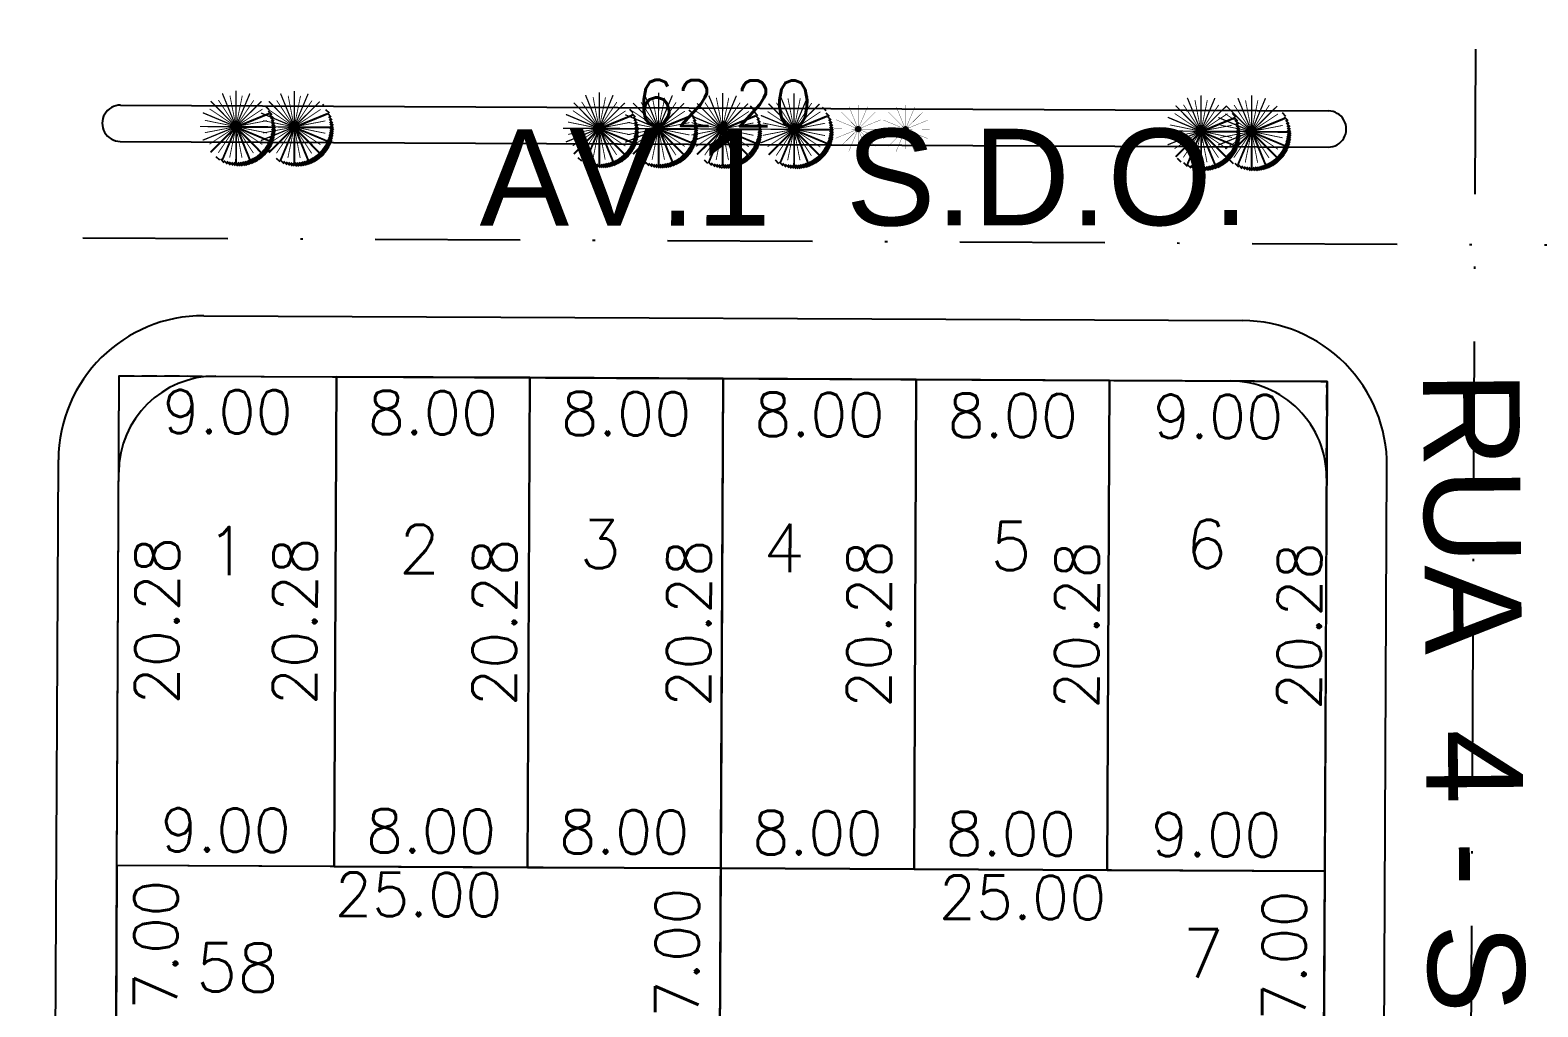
# Model space of a CAD drawing. Header units: millimetres. Extents: x -4430026 to 4783824, y 584 to 9593110.
# Drawn here: x 1752.4 to 1814.8, y 1687.7 to 1728.2 of the extents above; entities that cross this region are included whole.
import ezdxf
from ezdxf.enums import TextEntityAlignment as Align

# ---------------------------------------------------------------- set-up
doc = ezdxf.new("R2010")
doc.units = ezdxf.units.MM
for name, pattern in [('DASHDOT', [1, 0.5, -0.25, 0, -0.25]), ('HIDDEN', [0.375, 0.25, -0.125]), ('HIDDEN2', [0.1875, 0.125, -0.0625])]:
    doc.linetypes.add(name, pattern=pattern)
for name, color, linetype in [('boundary filipe', 6, 'Continuous'), ('BOUNDARY LOTES', 2, 'Continuous'), ('Calçada', 1, 'Continuous'), ('CANTOS', 9, 'HIDDEN'), ('Cota', 8, 'Continuous'), ('COTAS', 8, 'Continuous'), ('curvas', 4, 'Continuous'), ('Lotes', 2, 'Continuous'), ('Nomes de Ruas', 3, 'Continuous'), ('Numero de lotes', 5, 'Continuous'), ('PAI_pDYD', 72, 'Continuous'), ('Projeção', 8, 'HIDDEN2'), ('QUADRA', 4, 'Continuous'), ('TRANSPLANTADA RETIRADA', 12, 'Continuous')]:
    doc.layers.add(name, color=color, linetype=linetype)
doc.styles.add('arcad1', font='romans.shx')
doc.styles.add('ARIAL', font='arial.ttf', dxfattribs={"height": 0.25})
doc.styles.add('ROMANS', font='romans.shx')
doc.dimstyles.new('BOLA100', dxfattribs={"dimscale": 0, "dimtxt": 1.9, "dimasz": 0.18, "dimexe": 0.18, "dimexo": 0.063, "dimgap": 0, "dimtad": 1, "dimzin": 4, "dimdsep": 46, "dimtxsty": 'ROMANS', "dimcen": 0.09, "dimse1": 1, "dimse2": 1, "dimsd1": 1, "dimsd2": 1, "dimclrt": 256, "dimaunit": 1, "dimadec": 4, "dimazin": 0, "dimtfac": 1.2, "dimtix": 1, "dimtmove": 2, "dimatfit": 3, "dimfxl": 1, "dimtvp": 2, "dimtolj": 1, "dimtzin": 4, "dimarcsym": 0})
doc.dimstyles.get("Standard").update_dxf_attribs({"dimtxt": 0.18, "dimasz": 0.18, "dimexe": 0.18, "dimexo": 0.0625, "dimgap": 0.09, "dimtad": 0, "dimtih": 1, "dimtoh": 1, "dimdec": 4, "dimzin": 0, "dimdsep": 46, "dimtxsty": 'Standard', "dimcen": 0.09, "dimadec": 0, "dimazin": 0, "dimtfac": 1, "dimtdec": 4, "dimtofl": 0, "dimtmove": 0, "dimatfit": 3, "dimfxl": 1, "dimtolj": 1, "dimtzin": 0, "dimarcsym": 0})

# ---------------------------------------------------------------- blocks, each defined once
blk = doc.blocks.new('PALMEIRA_PROPOSTA')
at = {"linetype": 'Continuous'}
h = blk.add_hatch(dxfattribs=at)
h.set_pattern_fill('_USER', color=250, scale=0.1680349678048515, angle=315, style=0, pattern_type=0)
h.set_pattern_definition([(315, (-2.759752643576576, -4.606280417879745), (0.1188186652112737, 0.1188186652112736), [])])
h.paths.add_polyline_path([(4.606280417880498, -0.4062804178796711, 0.2167655817345071), (3.166033061457028, 2.759752643582601, -0.1811803007978053), (4.200000000000045, 0, -0.643701983375483), (-2.759752643576576, -3.166033061462272, 0.6932216010114453)])
blk.add_hatch(color=1, dxfattribs=at).paths.add_polyline_path([(-0.4, 0, 1), (0.4, 0, 1)])
at = {"color": 98, "linetype": 'Continuous', "const_width": 0.15}
for points in [[(-1.607270415933272, 3.880294036547411), (-0.1530733729459826, 0.3695518130044917)], [(0, 4.199999999999967), (0, 0.3999999999999986)], [(1.607270415933272, 3.880294036547468), (0.1530733729459826, 0.3695518130045699)], [(-2.969848480983501, 2.969848480983444), (-0.2828427124745758, 0.2828427124746327)], [(2.969848480983728, 2.969848480983558), (0.2828427124745758, 0.2828427124746327)], [(-4.200000000000045, -5.684341886080801e-14), (-0.4000000000000909, -5.684341886080801e-14)], [(-3.880294036547411, 1.607270415933158), (-0.3695518130045912, 0.1530733729458476)], [(3.880294036547639, 1.607270415933669), (0.3695518130043638, 0.1530733729463094)], [(4.200000000000045, -5.684341886080801e-14), (0.4000000000000909, -5.684341886080801e-14)], [(-3.880294036547184, -1.607270415933499), (-0.3695518130043638, -0.1530733729461531)], [(-2.969848480983501, -2.969848480983558), (-0.2828427124745758, -0.2828427124746327)], [(-1.607270415933272, -3.880294036547411), (-0.1530733729459826, -0.3695518130044917)], [(0, -4.199999999999967), (0, -0.3999999999999986)], [(1.607270415933726, -3.880294036547241), (0.1530733729464373, -0.3695518130043425)], [(2.969848480983501, -2.969848480983558), (0.2828427124745758, -0.2828427124746327)], [(3.880294036547639, -1.607270415933101), (0.3695518130045912, -0.1530733729458404)]]:
    blk.add_lwpolyline(points, dxfattribs=at)
at = {"color": 96, "linetype": 'Continuous', "const_width": 0.1}
for points in [[(-0.7218341914597204, 3.628905537491853), (-0.07803612880638866, 0.3923141121612517)], [(0.7218341914597204, 3.628905537491853), (0.07803612880638866, 0.3923141121612517)], [(-3.076437565519427, 2.055609862172389), (-0.3325878449209085, 0.2222280932077751)], [(-2.055609862172332, 3.07643756551937), (-0.222228093207832, 0.3325878449209654)], [(2.05560986217256, 3.07643756551937), (0.222228093207832, 0.3325878449209654)], [(3.076437565519427, 2.055609862172389), (0.3325878449209085, 0.2222280932078888)], [(-3.628905537491846, 0.7218341914596635), (-0.3923141121613298, 0.07803612880633182)], [(3.628905537491846, 0.7218341914596635), (0.3923141121613298, 0.07803612880633182)], [(-3.628905537491846, -0.7218341914597772), (-0.3923141121613298, -0.0780361288064455)], [(-3.076437565519427, -2.055609862172503), (-0.3325878449209085, -0.2222280932078888)], [(-2.055609862172332, -3.076437565519484), (-0.222228093207832, -0.3325878449209654)], [(-0.7218341914597204, -3.628905537491853), (-0.07803612880638866, -0.3923141121612517)], [(0.7218341914597204, -3.628905537491853), (0.07803612880638866, -0.3923141121612517)], [(2.055609862172332, -3.07643756551937), (0.222228093207832, -0.3325878449209654)], [(3.076437565519427, -2.055609862172389), (0.3325878449209085, -0.2222280932077751)], [(3.628905537491846, -0.7218341914597772), (0.3923141121613298, -0.0780361288064455)]]:
    blk.add_lwpolyline(points, dxfattribs=at)
at = {"color": 98, "linetype": 'Continuous', "true_color": 0x001a00, "const_width": 0.15}
for points in [[(4.202124618651624, -0.06979593471066892), (0.4021246186516692, -0.06979593471066892)], [(3.915288052638743, 1.522220272488596), (0.4045458290954684, 0.06802322950123596)], [(-2.920891963595523, -3.022992908696779), (-0.2338861950865976, -0.3359871401878536)], [(-1.542341798166262, -3.9104686694983), (-0.08814475517897336, -0.3997264459553804)], [(0.07054112755872666, -4.199999999999967), (0.07054112755872666, -0.3999999999999986)], [(1.682805993431657, -3.847883843890031), (0.228608950444368, -0.3371416203471327)], [(2.91985880070979, -3.019590013364777), (0.2328530322008646, -0.3325842448558518)], [(3.85491508766404, -1.667666406111209), (0.344172864120992, -0.2134693631239486)]]:
    blk.add_lwpolyline(points, dxfattribs=at)
at = {"color": 1, "linetype": 'Continuous'}
blk.add_circle((0, 0), 0.4, dxfattribs=at)
blk = doc.blocks.new('PALMEIRA RETIRADA')
at = {"layer": 'TRANSPLANTADA RETIRADA', "linetype": 'Continuous'}
blk.add_hatch(color=256, dxfattribs=at).paths.add_polyline_path([(-0.4, 0, 1), (0.4, 0, 1)])
at = {"layer": 'TRANSPLANTADA RETIRADA', "linetype": 'HIDDEN', "const_width": 0.05}
for points in [[(-2.969848480983501, 2.969848480983444), (-0.2828427124745758, 0.2828427124746327)], [(-1.607270415933272, 3.880294036547411), (-0.1530733729459826, 0.3695518130044917)], [(0, 4.199999999999967), (0, 0.3999999999999986)], [(1.607270415933272, 3.880294036547468), (0.1530733729459826, 0.3695518130045699)], [(2.969848480983728, 2.969848480983558), (0.2828427124745758, 0.2828427124746327)], [(-4.200000000000045, -5.684341886080801e-14), (-0.4000000000000909, -5.684341886080801e-14)], [(-3.880294036547411, 1.607270415933158), (-0.3695518130045912, 0.1530733729458476)], [(3.880294036547639, 1.607270415933669), (0.3695518130043638, 0.1530733729463094)], [(4.200000000000045, -5.684341886080801e-14), (0.4000000000000909, -5.684341886080801e-14)], [(-3.880294036547184, -1.607270415933499), (-0.3695518130043638, -0.1530733729461531)], [(-2.969848480983501, -2.969848480983558), (-0.2828427124745758, -0.2828427124746327)], [(-1.607270415933272, -3.880294036547411), (-0.1530733729459826, -0.3695518130044917)], [(0, -4.199999999999967), (0, -0.3999999999999986)], [(1.607270415933726, -3.880294036547241), (0.1530733729464373, -0.3695518130043425)], [(2.969848480983501, -2.969848480983558), (0.2828427124745758, -0.2828427124746327)], [(3.880294036547639, -1.607270415933101), (0.3695518130045912, -0.1530733729458404)]]:
    blk.add_lwpolyline(points, dxfattribs=at)
at = {"layer": 'TRANSPLANTADA RETIRADA', "linetype": 'Continuous'}
blk.add_circle((0, 0), 0.4, dxfattribs=at)
blk = doc.blocks.new('*D13686')
at = {"layer": 'DEFPOINTS', "color": 0, "linetype": 'ByBlock'}
for p in [(1750.060929729168, 1724.332923645058), (1812.260231825469, 1724.038273362053), (1812.260231825469, 1724.038273362053)]:
    blk.add_point(p, dxfattribs=at)
at = {"layer": 'COTAS', "linetype": 'ByBlock', "insert": (1781.165081062991, 1725.135587844248), "char_height": 1.9, "attachment_point": 5, "rotation": 359.7285806946949, "style": 'ROMANS'}
blk.add_mtext('\\A1;62.20', dxfattribs=at)
blk = doc.blocks.new('*D13687')
at = {"layer": 'DEFPOINTS', "color": 0, "linetype": 'ByBlock'}
for p in [(1812.260231825469, 1724.038273362053), (1874.459533923909, 1723.743623079039), (1874.459533923909, 1723.743623079039)]:
    blk.add_point(p, dxfattribs=at)
at = {"layer": 'COTAS', "linetype": 'ByBlock', "insert": (1843.364383160363, 1724.840937561262), "char_height": 1.9, "attachment_point": 5, "rotation": 359.72858069465207, "style": 'ROMANS'}
blk.add_mtext('\\A1;62.20', dxfattribs=at)
blk = doc.blocks.new('*D14065')
at = {"layer": 'DEFPOINTS', "color": 0, "linetype": 'ByBlock'}
for p in [(1812.260231825469, 1724.038273362053), (1811.215863001477, 1503.576892318894), (1814.815822620473, 1503.559838603745)]:
    blk.add_point(p, dxfattribs=at)
at = {"layer": 'COTAS', "linetype": 'ByBlock', "insert": (1809.61592508496, 1613.817635750049), "char_height": 1.9, "attachment_point": 5, "rotation": 89.72858067937132, "style": 'ROMANS'}
blk.add_mtext('\\A1;220.46', dxfattribs=at)
blk = doc.blocks.new('*D14073')
at = {"layer": 'DEFPOINTS', "color": 0, "linetype": 'ByBlock'}
for p in [(1813.303517609956, 1944.271029824124), (1812.260231825469, 1724.038273362053), (1815.860191447633, 1724.021219646889)]:
    blk.add_point(p, dxfattribs=at)
at = {"layer": 'COTAS', "linetype": 'ByBlock', "insert": (1810.547854612001, 1834.165234584372), "char_height": 1.9, "attachment_point": 5, "rotation": 89.72858067937142, "style": 'ROMANS'}
blk.add_mtext('\\A1;220.24', dxfattribs=at)
blk = doc.blocks.new('*D11389')
at = {"layer": 'DEFPOINTS', "color": 0}
for p in [(1794.185553679894, 1713.673779413293), (1794.089499790957, 1693.397252177193), (1799.307497496401, 1693.372533497992)]:
    blk.add_point(p, dxfattribs=at)
at = {"layer": 'Cota', "color": 41, "insert": (1795.755564834041, 1703.527850831218), "char_height": 1.8, "attachment_point": 5, "rotation": 89.72858067802235, "style": 'ROMANS'}
blk.add_mtext('\\A1;20.28', dxfattribs=at)
blk = doc.blocks.new('*D11390')
at = {"layer": 'DEFPOINTS', "color": 0}
for p in [(1806.110797122328, 1713.617287197161), (1806.014743233844, 1693.340759959267), (1808.514715183989, 1693.328917101557)]:
    blk.add_point(p, dxfattribs=at)
at = {"layer": 'Cota', "color": 41, "insert": (1804.962782521402, 1703.484234435599), "char_height": 1.8, "attachment_point": 5, "rotation": 89.7285806793223, "style": 'ROMANS'}
blk.add_mtext('\\A1;20.28', dxfattribs=at)
blk = doc.blocks.new('*D11391')
at = {"layer": 'DEFPOINTS', "color": 0}
for p in [(1756.111358139749, 1713.854144341558), (1756.0153042512, 1693.577617113624), (1761.230003060149, 1693.552914062032)]:
    blk.add_point(p, dxfattribs=at)
at = {"layer": 'Cota', "color": 41, "insert": (1757.678070397594, 1703.708231391114), "char_height": 1.8, "attachment_point": 5, "rotation": 89.72858067900908, "style": 'ROMANS'}
blk.add_mtext('\\A1;20.28', dxfattribs=at)
blk = doc.blocks.new('*D11392')
at = {"layer": 'DEFPOINTS', "color": 0}
for p in [(1765.111257155654, 1713.81151005557), (1765.01520326675, 1693.534982825846), (1766.93440274408, 1693.525891201265)]:
    blk.add_point(p, dxfattribs=at)
at = {"layer": 'Cota', "color": 41, "insert": (1763.382470081704, 1703.681208531303), "char_height": 1.8, "attachment_point": 5, "rotation": 89.72858067802693, "style": 'ROMANS'}
blk.add_mtext('\\A1;20.28', dxfattribs=at)
blk = doc.blocks.new('*D11393')
at = {"layer": 'DEFPOINTS', "color": 0}
for p in [(1773.11116739306, 1713.773612912466), (1773.015113504149, 1693.497085681148), (1775.198475142628, 1693.486742668566)]:
    blk.add_point(p, dxfattribs=at)
at = {"layer": 'Cota', "color": 41, "insert": (1771.646542480254, 1703.642059999401), "char_height": 1.8, "attachment_point": 5, "rotation": 89.72858067803156, "style": 'ROMANS'}
blk.add_mtext('\\A1;20.28', dxfattribs=at)
blk = doc.blocks.new('*D11394')
at = {"layer": 'DEFPOINTS', "color": 0}
for p in [(1781.111077630436, 1713.735715769362), (1781.015023741865, 1693.45918853645), (1783.243150366869, 1693.448633463379)]:
    blk.add_point(p, dxfattribs=at)
at = {"layer": 'Cota', "color": 41, "insert": (1779.691217704326, 1703.603950794949), "char_height": 1.8, "attachment_point": 5, "rotation": 89.72858067900889, "style": 'ROMANS'}
blk.add_mtext('\\A1;20.28', dxfattribs=at)
blk = doc.blocks.new('*D11395')
at = {"layer": 'DEFPOINTS', "color": 0}
for p in [(1789.110987867813, 1713.697818626259), (1789.014933979233, 1693.421291391751), (1790.702742075651, 1693.413295913582)]:
    blk.add_point(p, dxfattribs=at)
at = {"layer": 'Cota', "color": 41, "insert": (1787.150809413111, 1703.568613245951), "char_height": 1.8, "attachment_point": 5, "rotation": 89.72858067900843, "style": 'ROMANS'}
blk.add_mtext('\\A1;20.28', dxfattribs=at)
blk = doc.blocks.new('*D11396')
at = {"layer": 'DEFPOINTS', "color": 0}
for p in [(1756.111358139749, 1713.854144341558), (1765.111257155655, 1713.81151005557), (1765.087218772469, 1708.737119429207)]:
    blk.add_point(p, dxfattribs=at)
at = {"layer": 'Cota', "color": 41, "insert": (1760.604322978913, 1712.358396179034), "char_height": 1.8, "attachment_point": 5, "rotation": 359.72858069042024, "style": 'ROMANS'}
blk.add_mtext('\\A1;9.00', dxfattribs=at)
blk = doc.blocks.new('*D11397')
at = {"layer": 'DEFPOINTS', "color": 0}
for p in [(1765.111257155655, 1713.81151005557), (1773.11116739306, 1713.773612912466), (1773.087129009871, 1708.699222286103)]:
    blk.add_point(p, dxfattribs=at)
at = {"layer": 'Cota', "color": 41, "insert": (1769.104227605568, 1712.318130464491), "char_height": 1.8, "attachment_point": 5, "rotation": 359.728580690379, "style": 'ROMANS'}
blk.add_mtext('\\A1;8.00', dxfattribs=at)
blk = doc.blocks.new('*D11398')
at = {"layer": 'DEFPOINTS', "color": 0}
for p in [(1773.11116739306, 1713.773612912466), (1781.111077630427, 1713.735715767802), (1781.087039247245, 1708.661325142999)]:
    blk.add_point(p, dxfattribs=at)
at = {"layer": 'Cota', "color": 41, "insert": (1777.104137842958, 1712.280233321387), "char_height": 1.8, "attachment_point": 5, "rotation": 359.728580690379, "style": 'ROMANS'}
blk.add_mtext('\\A1;8.00', dxfattribs=at)
blk = doc.blocks.new('*D11399')
at = {"layer": 'DEFPOINTS', "color": 0}
for p in [(1781.111077630427, 1713.735715767802), (1789.110987867813, 1713.697818626258), (1789.086949484623, 1708.623427999893)]:
    blk.add_point(p, dxfattribs=at)
at = {"layer": 'Cota', "color": 41, "insert": (1785.104048080334, 1712.242336178281), "char_height": 1.8, "attachment_point": 5, "rotation": 359.728580690379, "style": 'ROMANS'}
blk.add_mtext('\\A1;8.00', dxfattribs=at)
blk = doc.blocks.new('*D11400')
at = {"layer": 'DEFPOINTS', "color": 0}
for p in [(1789.110987867813, 1713.697818626258), (1797.110898105272, 1713.65992148142), (1797.08685972209, 1708.585530856789)]:
    blk.add_point(p, dxfattribs=at)
at = {"layer": 'Cota', "color": 41, "insert": (1793.103958317757, 1712.204439035177), "char_height": 1.8, "attachment_point": 5, "rotation": 359.728580690379, "style": 'ROMANS'}
blk.add_mtext('\\A1;8.00', dxfattribs=at)
blk = doc.blocks.new('*D11401')
at = {"layer": 'DEFPOINTS', "color": 0}
for p in [(1797.110898105272, 1713.65992148142), (1806.110797122312, 1713.617287193672), (1806.086758739139, 1708.542896570796)]:
    blk.add_point(p, dxfattribs=at)
at = {"layer": 'Cota', "color": 41, "insert": (1801.603862945014, 1712.164173320628), "char_height": 1.8, "attachment_point": 5, "rotation": 359.728580690379, "style": 'ROMANS'}
blk.add_mtext('\\A1;9.00', dxfattribs=at)
blk = doc.blocks.new('*D11402')
at = {"layer": 'DEFPOINTS', "color": 0}
for p in [(1756.0153042512, 1693.577617113624), (1765.015203266749, 1693.534982825692), (1765.005182584284, 1691.419663569158)]:
    blk.add_point(p, dxfattribs=at)
at = {"layer": 'Cota', "color": 41, "insert": (1760.522286791686, 1695.040940319953), "char_height": 1.8, "attachment_point": 5, "rotation": 359.72858067803054, "style": 'ROMANS'}
blk.add_mtext('\\A1;9.00', dxfattribs=at)
blk = doc.blocks.new('*D11403')
at = {"layer": 'DEFPOINTS', "color": 0}
for p in [(1765.015203266749, 1693.534982825692), (1773.01511350415, 1693.497085681149), (1773.005092821685, 1691.381766424324)]:
    blk.add_point(p, dxfattribs=at)
at = {"layer": 'Cota', "color": 41, "insert": (1769.022191418158, 1695.000674603567), "char_height": 1.8, "attachment_point": 5, "rotation": 359.72858067808085, "style": 'ROMANS'}
blk.add_mtext('\\A1;8.00', dxfattribs=at)
blk = doc.blocks.new('*D11404')
at = {"layer": 'DEFPOINTS', "color": 0}
for p in [(1773.01511350415, 1693.497085681149), (1781.015023741865, 1693.45918853645), (1781.0050030594, 1691.343869279487)]:
    blk.add_point(p, dxfattribs=at)
at = {"layer": 'Cota', "color": 41, "insert": (1777.022101655715, 1694.962777458731), "char_height": 1.8, "attachment_point": 5, "rotation": 359.72858067808085, "style": 'ROMANS'}
blk.add_mtext('\\A1;8.00', dxfattribs=at)
blk = doc.blocks.new('*D11405')
at = {"layer": 'DEFPOINTS', "color": 0}
for p in [(1781.015023741865, 1693.45918853645), (1789.014933979585, 1693.421291391889), (1789.004913297118, 1691.305972134651)]:
    blk.add_point(p, dxfattribs=at)
at = {"layer": 'Cota', "color": 41, "insert": (1785.022011893432, 1694.924880313894), "char_height": 1.8, "attachment_point": 5, "rotation": 359.72858067808085, "style": 'ROMANS'}
blk.add_mtext('\\A1;8.00', dxfattribs=at)
blk = doc.blocks.new('*D11406')
at = {"layer": 'DEFPOINTS', "color": 0}
for p in [(1789.014933979585, 1693.421291391889), (1797.014844216344, 1693.383394247054), (1797.004823533877, 1691.268074989818)]:
    blk.add_point(p, dxfattribs=at)
at = {"layer": 'Cota', "color": 41, "insert": (1793.021922130671, 1694.88698316906), "char_height": 1.8, "attachment_point": 5, "rotation": 359.72858067808085, "style": 'ROMANS'}
blk.add_mtext('\\A1;8.00', dxfattribs=at)
blk = doc.blocks.new('*D11407')
at = {"layer": 'DEFPOINTS', "color": 0}
for p in [(1797.014844216344, 1693.383394247054), (1806.014743233844, 1693.340759959267), (1806.004722551377, 1691.225440701877)]:
    blk.add_point(p, dxfattribs=at)
at = {"layer": 'Cota', "color": 41, "insert": (1801.5218267578, 1694.846717452672), "char_height": 1.8, "attachment_point": 5, "rotation": 359.72858067808085, "style": 'ROMANS'}
blk.add_mtext('\\A1;9.00', dxfattribs=at)
blk = doc.blocks.new('*D11408')
at = {"layer": 'DEFPOINTS', "color": 0}
for p in [(1756.0153042512, 1693.577617113624), (1781.015023741865, 1693.45918853645), (1780.99254185793, 1688.713367845142)]:
    blk.add_point(p, dxfattribs=at)
at = {"layer": 'Cota', "color": 41, "insert": (1768.509735827711, 1692.372541740558), "char_height": 1.8, "attachment_point": 5, "rotation": 359.72858067901564, "style": 'ROMANS'}
blk.add_mtext('\\A1;25.00', dxfattribs=at)
blk = doc.blocks.new('*D11409')
at = {"layer": 'DEFPOINTS', "color": 0}
for p in [(1781.015023741865, 1693.45918853645), (1806.014743233814, 1693.340759959267), (1805.99226134988, 1688.594939267961)]:
    blk.add_point(p, dxfattribs=at)
at = {"layer": 'Cota', "color": 41, "insert": (1793.509455319018, 1692.25411316338), "char_height": 1.8, "attachment_point": 5, "rotation": 359.7285806790188, "style": 'ROMANS'}
blk.add_mtext('\\A1;25.00', dxfattribs=at)
blk = doc.blocks.new('*D11468')
at = {"layer": 'DEFPOINTS', "color": 0}
for p in [(1780.886452345211, 1693.459797604386), (1780.853292343601, 1686.459876146663), (1807.918770506413, 1686.331661665273)]:
    blk.add_point(p, dxfattribs=at)
at = {"layer": 'Cota', "color": 41, "insert": (1804.33539090039, 1689.848676109248), "char_height": 1.8, "attachment_point": 5, "rotation": 89.72858067901326, "style": 'ROMANS'}
blk.add_mtext('\\A1;7.00', dxfattribs=at)
blk = doc.blocks.new('*D11469')
at = {"layer": 'DEFPOINTS', "color": 0}
for p in [(1758.135424203012, 1693.790443204227), (1758.102264201238, 1686.790521746505), (1761.210239137382, 1686.77579865925)]:
    blk.add_point(p, dxfattribs=at)
at = {"layer": 'Cota', "color": 41, "insert": (1757.62685953144, 1690.29281310331), "char_height": 1.8, "attachment_point": 5, "rotation": 89.72858067767697, "style": 'ROMANS'}
blk.add_mtext('\\A1;7.00', dxfattribs=at)
blk = doc.blocks.new('*D11470')
at = {"layer": 'DEFPOINTS', "color": 0}
for p in [(1755.758161456579, 1693.578835249504), (1755.725001454969, 1686.578913791781), (1782.79047961778, 1686.450699310393)]:
    blk.add_point(p, dxfattribs=at)
at = {"layer": 'Cota', "color": 41, "insert": (1779.207100011756, 1689.967713754368), "char_height": 1.8, "attachment_point": 5, "rotation": 89.72858067901697, "style": 'ROMANS'}
blk.add_mtext('\\A1;7.00', dxfattribs=at)
blk = doc.blocks.new('*D8587')
at = {"layer": 'DEFPOINTS', "color": 0, "linetype": 'ByBlock'}
for p in [(1750.060929729168, 1724.332923645058), (1812.260231825469, 1724.038273362053), (1812.260231825469, 1724.038273362053)]:
    blk.add_point(p, dxfattribs=at)
at = {"layer": 'COTAS', "linetype": 'ByBlock', "insert": (1781.165081062991, 1725.135587844248), "char_height": 1.9, "attachment_point": 5, "rotation": 359.7285806946949, "style": 'ROMANS'}
blk.add_mtext('\\A1;62.20', dxfattribs=at)
blk = doc.blocks.new('*D8588')
at = {"layer": 'DEFPOINTS', "color": 0, "linetype": 'ByBlock'}
for p in [(1812.260231825469, 1724.038273362053), (1874.459533923909, 1723.743623079039), (1874.459533923909, 1723.743623079039)]:
    blk.add_point(p, dxfattribs=at)
at = {"layer": 'COTAS', "linetype": 'ByBlock', "insert": (1843.364383160363, 1724.840937561262), "char_height": 1.9, "attachment_point": 5, "rotation": 359.72858069465207, "style": 'ROMANS'}
blk.add_mtext('\\A1;62.20', dxfattribs=at)
blk = doc.blocks.new('*D8598')
at = {"layer": 'DEFPOINTS', "color": 0, "linetype": 'ByBlock'}
for p in [(1812.260231825469, 1724.038273362053), (1811.215863001477, 1503.576892318894), (1814.815822620473, 1503.559838603745)]:
    blk.add_point(p, dxfattribs=at)
at = {"layer": 'COTAS', "linetype": 'ByBlock', "insert": (1809.61592508496, 1613.817635750049), "char_height": 1.9, "attachment_point": 5, "rotation": 89.72858067937132, "style": 'ROMANS'}
blk.add_mtext('\\A1;220.46', dxfattribs=at)
blk = doc.blocks.new('*D8603')
at = {"layer": 'DEFPOINTS', "color": 0, "linetype": 'ByBlock'}
for p in [(1813.303517609956, 1944.271029824124), (1812.260231825469, 1724.038273362053), (1815.860191447633, 1724.021219646889)]:
    blk.add_point(p, dxfattribs=at)
at = {"layer": 'COTAS', "linetype": 'ByBlock', "insert": (1810.547854612001, 1834.165234584372), "char_height": 1.9, "attachment_point": 5, "rotation": 89.72858067937142, "style": 'ROMANS'}
blk.add_mtext('\\A1;220.24', dxfattribs=at)
blk = doc.blocks.new('*D8742')
at = {"layer": 'DEFPOINTS', "color": 0}
for p in [(1756.111358139749, 1713.854144341558), (1765.111257155655, 1713.81151005557), (1765.087218772469, 1708.737119429207)]:
    blk.add_point(p, dxfattribs=at)
at = {"layer": 'Cota', "color": 41, "insert": (1760.604322978913, 1712.358396179034), "char_height": 1.8, "attachment_point": 5, "rotation": 359.72858069042024, "style": 'ROMANS'}
blk.add_mtext('\\A1;9.00', dxfattribs=at)
blk = doc.blocks.new('*D8743')
at = {"layer": 'DEFPOINTS', "color": 0}
for p in [(1765.111257155655, 1713.81151005557), (1773.11116739306, 1713.773612912466), (1773.087129009871, 1708.699222286103)]:
    blk.add_point(p, dxfattribs=at)
at = {"layer": 'Cota', "color": 41, "insert": (1769.104227605568, 1712.318130464491), "char_height": 1.8, "attachment_point": 5, "rotation": 359.728580690379, "style": 'ROMANS'}
blk.add_mtext('\\A1;8.00', dxfattribs=at)
blk = doc.blocks.new('*D8744')
at = {"layer": 'DEFPOINTS', "color": 0}
for p in [(1773.11116739306, 1713.773612912466), (1781.111077630427, 1713.735715767802), (1781.087039247245, 1708.661325142999)]:
    blk.add_point(p, dxfattribs=at)
at = {"layer": 'Cota', "color": 41, "insert": (1777.104137842958, 1712.280233321387), "char_height": 1.8, "attachment_point": 5, "rotation": 359.728580690379, "style": 'ROMANS'}
blk.add_mtext('\\A1;8.00', dxfattribs=at)
blk = doc.blocks.new('*D8745')
at = {"layer": 'DEFPOINTS', "color": 0}
for p in [(1781.111077630427, 1713.735715767802), (1789.110987867813, 1713.697818626258), (1789.086949484623, 1708.623427999893)]:
    blk.add_point(p, dxfattribs=at)
at = {"layer": 'Cota', "color": 41, "insert": (1785.104048080334, 1712.242336178281), "char_height": 1.8, "attachment_point": 5, "rotation": 359.728580690379, "style": 'ROMANS'}
blk.add_mtext('\\A1;8.00', dxfattribs=at)
blk = doc.blocks.new('*D8746')
at = {"layer": 'DEFPOINTS', "color": 0}
for p in [(1789.110987867813, 1713.697818626258), (1797.110898105272, 1713.65992148142), (1797.08685972209, 1708.585530856789)]:
    blk.add_point(p, dxfattribs=at)
at = {"layer": 'Cota', "color": 41, "insert": (1793.103958317757, 1712.204439035177), "char_height": 1.8, "attachment_point": 5, "rotation": 359.728580690379, "style": 'ROMANS'}
blk.add_mtext('\\A1;8.00', dxfattribs=at)
blk = doc.blocks.new('*D8747')
at = {"layer": 'DEFPOINTS', "color": 0}
for p in [(1797.110898105272, 1713.65992148142), (1806.110797122312, 1713.617287193672), (1806.086758739139, 1708.542896570796)]:
    blk.add_point(p, dxfattribs=at)
at = {"layer": 'Cota', "color": 41, "insert": (1801.603862945014, 1712.164173320628), "char_height": 1.8, "attachment_point": 5, "rotation": 359.728580690379, "style": 'ROMANS'}
blk.add_mtext('\\A1;9.00', dxfattribs=at)

msp = doc.modelspace()

# ---------------------------------------------------------------- linework, layer by layer
at = {"layer": 'boundary filipe', "elevation": 2.439200347918005}
msp.add_lwpolyline([(1755.142584094365, 1509.350468476533), (1756.111358139751, 1713.854144341558), (1806.110797122328, 1713.617287197159), (1805.14452445879, 1509.641640978669), (1755.142584082119, 1509.350468476591)], dxfattribs=at)
at = {"layer": 'BOUNDARY LOTES', "elevation": 2.439200347918005}
for points in [[(1756.111358139751, 1713.854144341558), (1765.111257152021, 1713.811510055253), (1765.01520326675, 1693.534982825846), (1756.01530425448, 1693.577617112152)], [(1773.111167393062, 1713.773612912465), (1765.111257155651, 1713.811510055571), (1765.015203266752, 1693.534982825846), (1773.015113504152, 1693.497085681147)], [(1781.111077630433, 1713.735715769362), (1773.11116739306, 1713.773612912468), (1773.015113504146, 1693.497085681147), (1781.015023741948, 1693.459188536448)], [(1789.110987867813, 1713.697818626257), (1781.111077630437, 1713.73571576936), (1781.015023741945, 1693.459188536449), (1789.014933979582, 1693.421291391749)], [(1797.110898105282, 1713.65992148315), (1789.110987867813, 1713.697818626255), (1789.014933979581, 1693.421291391749), (1797.014844216344, 1693.383394247054)], [(1806.110797122328, 1713.617287197159), (1797.110898101648, 1713.659921483504), (1797.014844216344, 1693.383394247054), (1806.014743237025, 1693.340759960709)], [(1781.015023741946, 1693.459188536448), (1773.015113504146, 1693.497085681147), (1765.015203266752, 1693.534982825846), (1756.015304251097, 1693.577617112167), (1755.982144249461, 1686.577695655901), (1780.981863740359, 1686.459267078726)], [(1806.014743233822, 1693.340759960724), (1797.014844216344, 1693.383394247054), (1789.014933979581, 1693.421291391749), (1781.015023741946, 1693.459188536451), (1780.981863740363, 1686.459267078726), (1805.981583232234, 1686.340838501546)]]:
    msp.add_lwpolyline(points, close=True, dxfattribs=at)
at = {"layer": 'Calçada'}
for p, q in [((1756.164412790185, 1725.053733483798, 2.439200347918005), (1806.163851774735, 1724.816876341254, 2.439200347918005)), ((1756.164412790185, 1725.053733483798, 2.439200347918005), (1806.163851774735, 1724.816876341254, 2.439200347918005)), ((1756.164412790185, 1725.053733483798, 2.439200347918005), (1806.163851774735, 1724.816876341254, 2.439200347918005)), ((1756.164412790185, 1725.053733483798, 2.439200347918005), (1806.163851774735, 1724.816876341254, 2.439200347918005)), ((1756.157308426857, 1723.554035504408, 2.439200347918005), (1806.15674741134, 1723.317178360002, 2.439200347918005)), ((1756.157308426857, 1723.554035504408, 2.439200347918005), (1806.15674741134, 1723.317178360002, 2.439200347918005)), ((1756.157308426857, 1723.554035504408, 2.439200347918005), (1806.15674741134, 1723.317178360002, 2.439200347918005)), ((1756.157308426857, 1723.554035504408, 2.439200347918005), (1806.15674741134, 1723.317178360002, 2.439200347918005)), ((1759.623161726744, 1716.337536290634, 2.439200347918005), (1802.622679250928, 1716.133839146456, 2.439200347918005)), ((1759.623161726744, 1716.337536290634, 2.439200347918005), (1802.622679250928, 1716.133839146456, 2.439200347918005)), ((1752.659368168434, 1512.899429306709, 2.439200347918005), (1753.594806191368, 1710.366026471143, 2.439200347918005)), ((1807.660902238337, 1513.092991941396, 2.439200347918005), (1808.594189071648, 1710.105483609925, 2.439200347918005))]:
    msp.add_line(p, q, dxfattribs=at)
for centre, start, end in [((1759.594738869416, 1710.33760361258, 2.439200347918005), 89.72858069037248, 179.7285806786019), ((1759.594738869416, 1710.33760361258, 2.439200347918005), 89.72858069037248, 179.7285806786019), ((1802.5942563936, 1710.133906468403, 2.439200347918005), 359.7285806794357, 89.72858069037248), ((1802.5942563936, 1710.133906468403, 2.439200347918005), 359.7285806794357, 89.72858069037248)]:
    msp.add_arc(centre, 5.999999999999999, start, end, dxfattribs=at)
for centre, major_axis, ratio, start_param, end_param in [((1756.160860608339, 1724.303884497829, 2.439200347918062), (-0.7499915858750618, 0.003552857248399123), 0.9998098693193331, 4.712388980161548, 7.853981634680238), ((1756.160860608339, 1724.303884497829, 2.439200347918062), (-0.7499915858750618, 0.003552857248399123), 0.9998098693193331, 4.712388980161548, 7.853981634680238), ((1756.160860608339, 1724.303884497829, 2.439200347918062), (-0.7499915858750618, 0.003552857248399123), 0.9998098693193331, 4.712388980161548, 7.853981634680238), ((1756.160860608339, 1724.303884497829, 2.439200347918062), (-0.7499915858750618, 0.003552857248399123), 0.9998098693193331, 4.712388980161548, 7.853981634680238), ((1806.160299593995, 1724.06702735528, 2.439200347918062), (-0.749991585735001, 0.003552857247735628), 0.9998098693193332, 1.57079632656933, 4.71238898109287), ((1806.160299593995, 1724.06702735528, 2.439200347918062), (-0.749991585735001, 0.003552857247735628), 0.9998098693193332, 1.57079632656933, 4.71238898109287)]:
    msp.add_ellipse(centre, major_axis=major_axis, ratio=ratio, start_param=start_param, end_param=end_param, dxfattribs=at)
at = {"layer": 'CANTOS', "ltscale": 2.5}
for p, q in [((1756.092409567382, 1709.854189223678, 2.439200347918005), (1756.111358139749, 1713.854144341558, 2.439200347918005)), ((1756.092409567382, 1709.854189223678, 2.439200347918005), (1756.111358139749, 1713.854144341558, 2.439200347918005)), ((1756.111358139749, 1713.854144341558, 2.439200347918005), (1760.111313257636, 1713.835195770008, 2.439200347918005)), ((1756.111358139749, 1713.854144341558, 2.439200347918005), (1760.111313257636, 1713.835195770008, 2.439200347918005)), ((1802.110842002847, 1713.63623576872, 2.439200347918005), (1806.110797122328, 1713.617287197161, 2.439200347918005)), ((1802.110842002847, 1713.63623576872, 2.439200347918005), (1806.110797122328, 1713.617287197161, 2.439200347918005)), ((1806.091848549992, 1709.617332077682, 2.439200347918005), (1806.110797122328, 1713.617287197161, 2.439200347918005)), ((1806.091848549992, 1709.617332077682, 2.439200347918005), (1806.110797122328, 1713.617287197161, 2.439200347918005))]:
    msp.add_line(p, q, dxfattribs=at)
at = {"layer": 'curvas'}
for centre, start, end in [((1760.092364686083, 1709.835240651307, 2.439200347918005), 89.72858069037248, 179.7285806787062), ((1760.092364686083, 1709.835240651307, 2.439200347918005), 89.72858069037248, 179.7285806787062), ((1802.091893431293, 1709.636280650014, 2.439200347918005), 359.7285806792272, 89.72858069037248), ((1802.091893431293, 1709.636280650014, 2.439200347918005), 359.7285806792272, 89.72858069037248)]:
    msp.add_arc(centre, 4, start, end, dxfattribs=at)
at = {"layer": 'Lotes'}
for p, q in [((1765.01520326675, 1693.534982825846, 2.439200347918005), (1765.111257155655, 1713.811510055571, 2.439200347918005)), ((1773.01511350415, 1693.497085681149, 2.439200347918005), (1773.11116739306, 1713.773612912466, 2.439200347918005)), ((1780.143554276877, 1509.496054727666, 2.439200347918005), (1781.111077630437, 1713.735715769362, 2.439200347918005)), ((1789.014933979582, 1693.42129139175, 2.439200347918005), (1789.110987867798, 1713.697818623072, 2.439200347918005)), ((1797.014844216344, 1693.383394247054, 2.439200347918005), (1797.11089810528, 1713.659921483154, 2.439200347918005)), ((1806.014743233816, 1693.340759959267, 2.439200347918005), (1756.015304251037, 1693.577617113625, 2.439200347918005))]:
    msp.add_line(p, q, dxfattribs=at)
at = {"layer": 'Projeção', "linetype": 'DASHDOT', "ltscale": 12}
for p, q in [((1811.215863001485, 1503.576892318891, 2.439200347918005), (1813.303517609963, 1944.271029824121, 2.439200347918005)), ((1706.212419897982, 1719.790589337919, 2.439200347918005), (2248.241023587471, 1717.222893602625, 2.439200347918005))]:
    msp.add_line(p, q, dxfattribs=at)
at = {"layer": 'QUADRA', "elevation": 2.439200347918005}
msp.add_lwpolyline([(1755.142584094365, 1509.350468476533), (1756.111358139751, 1713.854144341558), (1806.110797122328, 1713.617287197159), (1805.14452445879, 1509.641640978669), (1755.142584082119, 1509.350468476591)], dxfattribs=at)

# ---------------------------------------------------------------- block references
at = {"layer": 'PAI_pDYD', "color": 2, "xscale": 0.3550421296895795, "yscale": 0.3550421296895365, "zscale": 0.3550421296895365, "rotation": 359.7285806882999}
for p in [(1760.947111164647, 1724.163269648549, 2.439200347918005), (1760.947111164647, 1724.163269648549, 2.439200347918005), (1763.357662343207, 1724.151850395229, 2.439200347918005), (1763.357662343207, 1724.151850395229, 2.439200347918005), (1775.980982217224, 1724.092051255239, 2.439200347918005), (1775.980982217224, 1724.092051255239, 2.439200347918005), (1778.435534370705, 1724.080423560679, 2.439200347918005), (1778.435534370705, 1724.080423560679, 2.439200347918005), (1781.084874322248, 1724.067873118147, 2.439200347918005), (1781.084874322248, 1724.067873118147, 2.439200347918005), (1784.045879661523, 1724.053846255597, 2.439200347918005), (1784.045879661523, 1724.053846255597, 2.439200347918005), (1800.893913706077, 1723.974033816679, 2.439200347918005), (1800.893913706077, 1723.974033816679, 2.439200347918005), (1802.987489083759, 1723.964116139845, 2.439200347918005), (1802.987489083759, 1723.964116139845, 2.439200347918005)]:
    msp.add_blockref('PALMEIRA_PROPOSTA', p, dxfattribs=at)
at = {"layer": 'TRANSPLANTADA RETIRADA', "xscale": 0.2380952380953897, "yscale": 0.2380952380954113, "zscale": 0.2380952380954113, "rotation": 359.7285806882895}
for p in [(1786.704307560277, 1724.064097619545, 2.439200347918005), (1786.704307560277, 1724.064097619545, 2.439200347918005), (1788.660607602565, 1724.054830242877, 2.439200347918005), (1788.660607602565, 1724.054830242877, 2.439200347918005)]:
    msp.add_blockref('PALMEIRA RETIRADA', p, dxfattribs=at)

# ---------------------------------------------------------------- texts
at = {"layer": 'Nomes de Ruas', "extrusion": (-0.08443528886899887, 0.0194357483391651, 0.9962393957679576), "style": 'ARIAL'}
msp.add_text('AV.1  S.D.O.', height=4, rotation=102.9674616638369, dxfattribs=at).set_placement((-2073.498770666623, 1335.224051545032, -113.6765478646835))
at = {"layer": 'Nomes de Ruas', "extrusion": (-0.08443528886899888, 0.0194357483391651, 0.9962393957679578), "style": 'ARIAL'}
msp.add_text('AV.1  S.D.O.', height=4, rotation=102.9674616638369, dxfattribs=at).set_placement((-2073.498770666623, 1335.224051545037, -113.676547864684))
at = {"layer": 'Nomes de Ruas', "style": 'ARIAL', "oblique": 0.0944121586200479, "width": 0.9966188358766263}
msp.add_text('RUA  4 - S.D.O.', height=3.999238472688459, rotation=270.5032382718124, dxfattribs=at).set_placement((1810.077036582172, 1714.048513049315, 2.439200347918005))
msp.add_text('RUA  4 - S.D.O.', height=3.999238472688459, rotation=270.5032382718124, dxfattribs=at).set_placement((1810.077036582172, 1714.048513049315, 2.439200347918005))
at = {"layer": 'Numero de lotes', "style": 'arcad1'}
for s, rotation, p in [('1', 359.7285806882908, (1760.582199768012, 1706.591582252504, 2.439200347918005)), ('1', 359.7285806882908, (1760.582199768012, 1706.591582252504, 2.439200347918005)), ('2', 359.7285806882908, (1768.545134666434, 1706.674359378359, 2.439200347918005)), ('2', 359.7285806882908, (1768.545134666434, 1706.674359378359, 2.439200347918005)), ('3', 359.7285806882908, (1776.026046780185, 1706.879933438438, 2.439200347918005)), ('3', 359.7285806882908, (1776.026046780185, 1706.879933438438, 2.439200347918005)), ('4', 359.7285806882908, (1783.625894729303, 1706.723417970759, 2.439200347918005)), ('4', 359.7285806882908, (1783.625894729303, 1706.723417970759, 2.439200347918005)), ('5', 359.7285806882908, (1793.036518248776, 1706.799351499709, 2.439200347918005)), ('5', 359.7285806882908, (1793.036518248776, 1706.799351499709, 2.439200347918005)), ('6', 359.7285806882908, (1801.120070747212, 1706.881557236341, 2.439200347918005)), ('6', 359.7285806882908, (1801.120070747212, 1706.881557236341, 2.439200347918005)), ('7', 359.7285806691143, (1800.992813274533, 1689.936217036252, 2.439200347918005)), ('58', 359.7285806701564, (1761.008119000034, 1689.352921675425, 2.439200347918005))]:
    msp.add_text(s, height=2, rotation=rotation, dxfattribs=at).set_placement(p, align=Align.MIDDLE_CENTER)

# ---------------------------------------------------------------- dimensions: what is measured, and where the dimension line sits
at = {"layer": 'Cota'}
for p1, p2, distance, picture, middle in [((1756.111358139749, 1713.854144341558, 2.439200347918005), (1756.0153042512, 1693.577617113624, 2.439200347918005), 5.214757320222453, '*D11391', (1757.678070397594, 1703.708231391114, 2.439200347918005)), ((1756.111358139749, 1713.854144341558, 2.439200347918005), (1765.111257155655, 1713.811510055571, 2.439200347918005), -5.074447563311395, '*D11396', (1760.604322978913, 1712.358396179034, 2.439200347918005)), ((1756.111358139749, 1713.854144341558, 2.439200347918005), (1765.111257155655, 1713.811510055571, 2.439200347918005), -5.074447563311395, '*D8742', (1760.604322978913, 1712.358396179034, 2.439200347918005)), ((1765.111257155655, 1713.811510055571, 2.439200347918005), (1765.01520326675, 1693.534982825846, 2.439200347918005), 1.9192210116141961, '*D11392', (1763.382470081704, 1703.681208531303, 2.439200347918005)), ((1773.11116739306, 1713.773612912466, 2.439200347918005), (1773.01511350415, 1693.497085681149, 2.439200347918005), 2.1833861367809275, '*D11393', (1771.646542480254, 1703.642059999401, 2.439200347918005)), ((1781.111077630437, 1713.735715769362, 2.439200347918005), (1781.015023741865, 1693.45918853645, 2.439200347918005), 2.228151625590027, '*D11394', (1779.691217704326, 1703.603950794949, 2.439200347918005)), ((1789.110987867813, 1713.697818626259, 2.439200347918005), (1789.014933979233, 1693.42129139175, 2.439200347918005), 1.6878270343862487, '*D11395', (1787.150809413111, 1703.568613245951, 2.439200347918005)), ((1794.185553679894, 1713.673779413293, 2.439200347918005), (1794.089499790957, 1693.397252177193, 2.439200347918005), 5.2180562537329065, '*D11389', (1795.755564834041, 1703.527850831218, 2.439200347918005)), ((1806.110797122328, 1713.617287197161, 2.439200347918005), (1806.014743233844, 1693.340759959267, 2.439200347918005), 2.5000000009580883, '*D11390', (1804.962782521402, 1703.484234435599, 2.439200347918005)), ((1756.0153042512, 1693.577617113624, 2.439200347918005), (1765.015203266749, 1693.534982825692, 2.439200347918005), -2.11534299137047, '*D11402', (1760.522286791686, 1695.040940319953, 2.439200347918005)), ((1755.758161456579, 1693.578835249504, 2.439200347918005), (1755.725001454968, 1686.578913791781, 2.439200347918005), 27.065781849687866, '*D11470', (1779.207100011756, 1689.967713754368, 2.439200347918005)), ((1756.0153042512, 1693.577617113624, 2.439200347918005), (1781.015023741865, 1693.45918853645, 2.439200347918005), -4.745873941557203, '*D11408', (1768.509735827711, 1692.372541740558, 2.439200347918005)), ((1758.135424203012, 1693.790443204227, 2.439200347918005), (1758.102264201238, 1686.790521746505, 2.439200347918005), 3.1080098090251407, '*D11469', (1757.62685953144, 1690.29281310331, 2.439200347918005)), ((1780.886452345211, 1693.459797604386, 2.439200347918005), (1780.8532923436, 1686.459876146663, 2.439200347918005), 27.065781849688786, '*D11468', (1804.33539090039, 1689.848676109248, 2.439200347918005))]:
    dim = msp.add_aligned_dim(p1=p1, p2=p2, distance=distance, dimstyle='Standard', override={"dimtxt": 1.8, "dimexo": 0.063, "dimgap": 0, "dimtih": 0, "dimtoh": 0, "dimdec": 2, "dimzin": 4, "dimtxsty": 'ROMANS', "dimse1": 1, "dimse2": 1, "dimsd1": 1, "dimsd2": 1, "dimclrt": 41, "dimtfac": 1.2, "dimtdec": 2, "dimtix": 1, "dimtofl": 1, "dimtmove": 2, "dimfxl": 0.18, "dimfxlon": 1, "dimtvp": 2, "dimtzin": 4}, dxfattribs=at)
    dim.commit()
    dim.dimension.update_dxf_attribs({"geometry": picture, "text_midpoint": middle})
for base, p1, p2, angle, picture, middle in [((1773.087129009871, 1708.699222286103, 2.439200347918005), (1765.111257155655, 1713.811510055571, 2.439200347918005), (1773.11116739306, 1713.773612912466, 2.439200347918005), 179.728580690379, '*D11397', (1769.104227605568, 1712.318130464491, 2.439200347918005)), ((1773.087129009871, 1708.699222286103, 2.439200347918005), (1765.111257155655, 1713.811510055571, 2.439200347918005), (1773.11116739306, 1713.773612912466, 2.439200347918005), 179.728580690379, '*D8743', (1769.104227605568, 1712.318130464491, 2.439200347918005)), ((1781.087039247245, 1708.661325142999, 2.439200347918005), (1773.11116739306, 1713.773612912466, 2.439200347918005), (1781.111077630427, 1713.735715767802, 2.439200347918005), 179.728580690379, '*D11398', (1777.104137842958, 1712.280233321387, 2.439200347918005)), ((1781.087039247245, 1708.661325142999, 2.439200347918005), (1773.11116739306, 1713.773612912466, 2.439200347918005), (1781.111077630427, 1713.735715767802, 2.439200347918005), 179.728580690379, '*D8744', (1777.104137842958, 1712.280233321387, 2.439200347918005)), ((1789.086949484623, 1708.623427999893, 2.439200347918005), (1781.111077630427, 1713.735715767802, 2.439200347918005), (1789.110987867813, 1713.697818626259, 2.439200347918005), 179.728580690379, '*D11399', (1785.104048080334, 1712.242336178281, 2.439200347918005)), ((1789.086949484623, 1708.623427999893, 2.439200347918005), (1781.111077630427, 1713.735715767802, 2.439200347918005), (1789.110987867813, 1713.697818626259, 2.439200347918005), 179.728580690379, '*D8745', (1785.104048080334, 1712.242336178281, 2.439200347918005)), ((1797.08685972209, 1708.585530856789, 2.439200347918005), (1789.110987867813, 1713.697818626259, 2.439200347918005), (1797.110898105272, 1713.65992148142, 2.439200347918005), 179.728580690379, '*D11400', (1793.103958317757, 1712.204439035177, 2.439200347918005)), ((1797.08685972209, 1708.585530856789, 2.439200347918005), (1789.110987867813, 1713.697818626259, 2.439200347918005), (1797.110898105272, 1713.65992148142, 2.439200347918005), 179.728580690379, '*D8746', (1793.103958317757, 1712.204439035177, 2.439200347918005)), ((1806.086758739139, 1708.542896570796, 2.439200347918005), (1797.110898105272, 1713.65992148142, 2.439200347918005), (1806.110797122312, 1713.617287193672, 2.439200347918005), 179.728580690379, '*D11401', (1801.603862945014, 1712.164173320628, 2.439200347918005)), ((1806.086758739139, 1708.542896570796, 2.439200347918005), (1797.110898105272, 1713.65992148142, 2.439200347918005), (1806.110797122312, 1713.617287193672, 2.439200347918005), 179.728580690379, '*D8747', (1801.603862945014, 1712.164173320628, 2.439200347918005)), ((1773.005092821685, 1691.381766424324, 2.439200347918005), (1765.015203266749, 1693.534982825692, 2.439200347918005), (1773.01511350415, 1693.497085681149, 2.439200347918005), 179.7285806780808, '*D11403', (1769.022191418158, 1695.000674603567, 2.439200347918005)), ((1781.0050030594, 1691.343869279487, 2.439200347918005), (1773.01511350415, 1693.497085681149, 2.439200347918005), (1781.015023741865, 1693.45918853645, 2.439200347918005), 179.7285806780808, '*D11404', (1777.022101655715, 1694.962777458731, 2.439200347918005)), ((1789.004913297118, 1691.305972134651, 2.439200347918005), (1781.015023741865, 1693.45918853645, 2.439200347918005), (1789.014933979585, 1693.421291391889, 2.439200347918005), 179.7285806780808, '*D11405', (1785.022011893432, 1694.924880313894, 2.439200347918005)), ((1797.004823533877, 1691.268074989818, 2.439200347918005), (1789.014933979585, 1693.421291391889, 2.439200347918005), (1797.014844216344, 1693.383394247054, 2.439200347918005), 179.7285806780808, '*D11406', (1793.021922130671, 1694.88698316906, 2.439200347918005)), ((1806.004722551377, 1691.225440701877, 2.439200347918005), (1797.014844216344, 1693.383394247054, 2.439200347918005), (1806.014743233844, 1693.340759959267, 2.439200347918005), 179.7285806780808, '*D11407', (1801.5218267578, 1694.846717452672, 2.439200347918005)), ((1805.99226134988, 1688.594939267961, 2.439200347918005), (1781.015023741865, 1693.45918853645, 2.439200347918005), (1806.014743233815, 1693.340759959267, 2.439200347918005), 179.7285806790188, '*D11409', (1793.509455319018, 1692.25411316338, 2.439200347918005))]:
    dim = msp.add_linear_dim(base=base, p1=p1, p2=p2, angle=angle, dimstyle='Standard', override={"dimtxt": 1.8, "dimexo": 0.063, "dimgap": 0, "dimtih": 0, "dimtoh": 0, "dimdec": 2, "dimzin": 4, "dimtxsty": 'ROMANS', "dimse1": 1, "dimse2": 1, "dimsd1": 1, "dimsd2": 1, "dimclrt": 41, "dimtfac": 1.2, "dimtdec": 2, "dimtix": 1, "dimtofl": 1, "dimtmove": 2, "dimfxl": 0.18, "dimfxlon": 1, "dimtvp": 2, "dimtzin": 4}, dxfattribs=at)
    dim.commit()
    dim.dimension.update_dxf_attribs({"geometry": picture, "text_midpoint": middle})
at = {"layer": 'COTAS', "linetype": 'ByBlock'}
for base, p1, p2, angle, picture, middle in [((1815.860191447633, 1724.021219646889, 2.439200347918005), (1813.303517609956, 1944.271029824125, 2.439200347918005), (1812.260231825469, 1724.038273362054, 2.439200347918005), 269.7285806793713, '*D14073', (1810.547854612001, 1834.165234584372, 2.439200347918005)), ((1815.860191447633, 1724.021219646889, 2.439200347918005), (1813.303517609956, 1944.271029824125, 2.439200347918005), (1812.260231825469, 1724.038273362054, 2.439200347918005), 269.7285806793713, '*D8603', (1810.547854612001, 1834.165234584372, 2.439200347918005)), ((1814.815822620473, 1503.559838603745, 2.439200347918005), (1812.260231825469, 1724.038273362054, 2.439200347918005), (1811.215863001478, 1503.576892318894, 2.439200347918005), 269.7285806793715, '*D14065', (1809.61592508496, 1613.817635750049, 2.439200347918005)), ((1814.815822620473, 1503.559838603745, 2.439200347918005), (1812.260231825469, 1724.038273362054, 2.439200347918005), (1811.215863001478, 1503.576892318894, 2.439200347918005), 269.7285806793715, '*D8598', (1809.61592508496, 1613.817635750049, 2.439200347918005))]:
    dim = msp.add_linear_dim(base=base, p1=p1, p2=p2, angle=angle, dimstyle='BOLA100', override={"dimscale": 1, "dimfxl": 0.18}, dxfattribs=at)
    dim.commit()
    dim.dimension.update_dxf_attribs({"geometry": picture, "text_midpoint": middle, "dimtype": 161})
for picture in ['*D13686', '*D8587']:
    dim = msp.add_aligned_dim(p1=(1750.060929729168, 1724.332923645058, 2.439200347918005), p2=(1812.260231825469, 1724.038273362054, 2.439200347918005), distance=-1.136811259624646e-12, dimstyle='BOLA100', override={"dimscale": 1, "dimfxl": 0.18}, dxfattribs=at)
    dim.commit()
    dim.dimension.update_dxf_attribs({"geometry": picture, "text_midpoint": (1781.165081062991, 1725.135587844248, 2.439200347918005)})
for picture in ['*D13687', '*D8588']:
    dim = msp.add_linear_dim(base=(1874.459533923909, 1723.743623079039, 2.439200347918005), p1=(1812.260231825469, 1724.038273362054, 2.439200347918005), p2=(1874.45953392391, 1723.743623079039, 2.439200347918005), angle=179.7285806946521, dimstyle='BOLA100', override={"dimscale": 1, "dimfxl": 0.18}, dxfattribs=at)
    dim.commit()
    dim.dimension.update_dxf_attribs({"geometry": picture, "text_midpoint": (1843.364383160363, 1724.840937561262, 2.439200347918005)})

doc.saveas('drawing.dxf')
